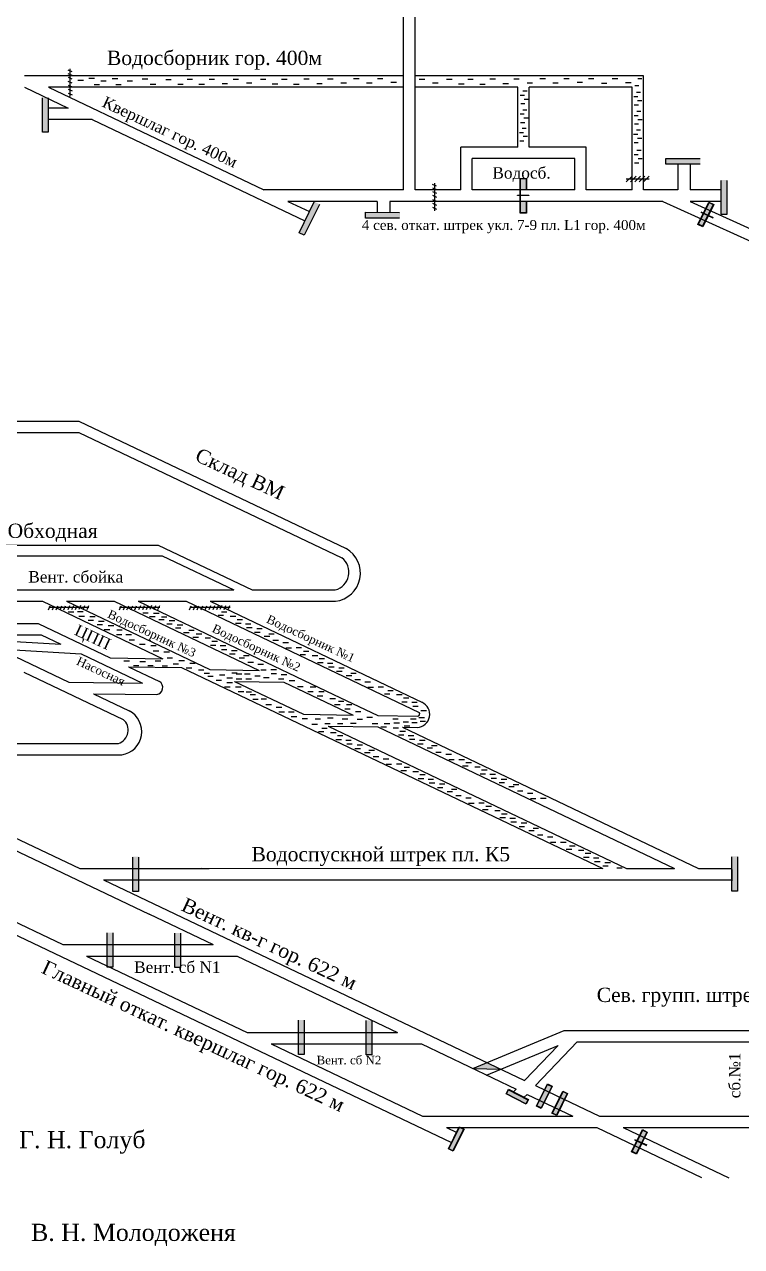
# Model space of a CAD drawing. Header units: millimetres. Extents: x -1074 to 155, y -349 to 354.
# Drawn here: x -335.4 to -84.2, y -349.4 to 78.9 of the extents above; entities that cross this region are included whole.
import ezdxf

# ---------------------------------------------------------------- set-up
doc = ezdxf.new("R2010")
doc.units = ezdxf.units.MM
doc.layers.add('Двери', color=7, linetype='Continuous')
doc.layers.add('Перемычки', color=7, linetype='Continuous')
doc.styles.get("Standard").update_dxf_attribs({"font": 'TIMES.TTF', "height": 10})

msp = doc.modelspace()

# ---------------------------------------------------------------- hatches: boundary and pattern name
h = msp.add_hatch(color=256)
h.paths.add_polyline_path([(-158.74, 19.08), (-161.66, 19.08), (-161.66, 18.91), (-158.74, 18.91)])
h.paths.add_polyline_path([(-161.76, 19.08), (-162.7, 19.08), (-162.7, 18.91), (-161.76, 18.91)])
h = msp.add_hatch(color=256)
h.paths.add_polyline_path([(-93.95, 15.79), (-95.63, 16.62), (-99.46, 8.84), (-97.77, 8.02)])
h.paths.add_polyline_path([(-94.12, 15.74), (-95.57, 16.45), (-99.29, 8.9), (-97.83, 8.18)], flags=16)
for color, points in [(256, [(-98.41, 13.23), (-98.47, 13.09), (-96.36, 12.11), (-96.3, 12.24)]), (256, [(-94.23, 11.12), (-94.17, 11.25), (-96.21, 12.2), (-96.27, 12.07)]), (256, [(-173.37, -284.9), (-178.34, -286.97), (-168.52, -287.22)]), (3, [(-165.77, -294.45), (-166.49, -295.82), (-159.73, -299.34), (-159.01, -297.97)]), (256, [(-121.64, -311.82), (-121.7, -311.95), (-119.6, -312.93), (-119.54, -312.8)]), (256, [(-120.63, -312.29), (-120.7, -312.42), (-119.22, -313.11), (-119.16, -312.98)]), (256, [(-117.47, -313.93), (-117.4, -313.8), (-119.45, -312.84), (-119.51, -312.97)])]:
    msp.add_hatch(color=color).paths.add_polyline_path(points)
h = msp.add_hatch(color=256)
h.paths.add_polyline_path([(-165.83, -294.26), (-166.68, -295.88), (-159.67, -299.53), (-158.82, -297.91)])
h.paths.add_polyline_path([(-159.01, -297.97), (-159.73, -299.34), (-166.49, -295.82), (-165.77, -294.45)], flags=16)
h = msp.add_hatch(color=256)
h.paths.add_polyline_path([(-150.51, -293.22), (-152.19, -292.39), (-156.01, -300.17), (-154.33, -301)])
h.paths.add_polyline_path([(-150.67, -293.28), (-152.13, -292.56), (-155.85, -300.11), (-154.39, -300.83)], flags=16)
h = msp.add_hatch(color=256)
h.paths.add_polyline_path([(-145.11, -295.73), (-146.79, -294.9), (-150.62, -302.68), (-148.94, -303.51)])
h.paths.add_polyline_path([(-145.28, -295.78), (-146.73, -295.07), (-150.45, -302.62), (-148.99, -303.34)], flags=16)
h = msp.add_hatch(color=256)
h.paths.add_polyline_path([(-181.39, -308.21), (-183.08, -307.38), (-186.9, -315.16), (-185.22, -315.98)])
h.paths.add_polyline_path([(-181.56, -308.26), (-183.02, -307.55), (-186.74, -315.1), (-185.28, -315.82)], flags=16)
h = msp.add_hatch(color=256)
h.paths.add_polyline_path([(-117.19, -309.25), (-118.87, -308.42), (-122.69, -316.2), (-121.01, -317.03)])
h.paths.add_polyline_path([(-117.35, -309.31), (-118.81, -308.59), (-122.53, -316.14), (-121.07, -316.86)], flags=16)
at = {"layer": 'Двери'}
h = msp.add_hatch(color=256, dxfattribs=at)
h.paths.add_polyline_path([(-159.56, 20.86), (-159.56, 24.96), (-161.76, 24.96), (-161.76, 20.86), (-161.66, 20.86), (-161.66, 24.86), (-159.66, 24.86), (-159.66, 20.86)])
h.paths.add_polyline_path([(-161.66, 16.86), (-161.66, 20.86), (-161.76, 20.86), (-161.76, 16.86)])
h.paths.add_polyline_path([(-159.56, 12.76), (-159.56, 16.86), (-159.66, 16.86), (-159.66, 12.86), (-161.66, 12.86), (-161.66, 16.86), (-161.76, 16.86), (-161.76, 12.76)])
h = msp.add_hatch(color=3, dxfattribs=at)
h.paths.add_polyline_path([(-159.66, 24.86), (-161.66, 24.86), (-161.66, 20.86), (-159.66, 20.86)])
h.paths.add_polyline_path([(-161.66, 12.86), (-159.66, 12.86), (-159.66, 16.86), (-161.66, 16.86)])
at = {"layer": 'Перемычки'}
h = msp.add_hatch(color=256, dxfattribs=at)
h.paths.add_polyline_path([(-326.96, 41.03), (-326.96, 45.13), (-327.06, 45.13), (-327.06, 41.13), (-329.06, 41.13), (-329.06, 45.13), (-329.16, 45.13), (-329.16, 41.03)])
h.paths.add_polyline_path([(-327.06, 45.13), (-326.96, 45.13), (-326.96, 53.23), (-329.16, 53.23), (-329.16, 45.13), (-329.06, 45.13), (-329.06, 53.13), (-327.06, 53.13)])
h = msp.add_hatch(color=3, dxfattribs=at)
h.paths.add_polyline_path([(-329.06, 41.13), (-327.06, 41.13), (-327.06, 45.13), (-329.06, 45.13)])
h.paths.add_polyline_path([(-327.06, 49.13), (-329.06, 49.13), (-329.06, 45.13), (-327.06, 45.13)])
h.paths.add_polyline_path([(-327.06, 49.13), (-327.06, 53.13), (-329.06, 53.13), (-329.06, 49.13)])
h = msp.add_hatch(color=256, dxfattribs=at)
h.paths.add_polyline_path([(-110.77, 29.78), (-106.67, 29.78), (-106.67, 29.88), (-110.67, 29.88), (-110.67, 31.88), (-106.67, 31.88), (-106.67, 31.98), (-110.77, 31.98)])
h.paths.add_polyline_path([(-106.67, 29.88), (-106.67, 29.78), (-98.57, 29.77), (-98.57, 31.97), (-106.67, 31.98), (-106.67, 31.88), (-98.67, 31.87), (-98.67, 29.87)])
h = msp.add_hatch(color=3, dxfattribs=at)
h.paths.add_polyline_path([(-110.67, 31.88), (-110.67, 29.88), (-106.67, 29.88), (-106.67, 31.88)])
h.paths.add_polyline_path([(-102.67, 29.87), (-102.67, 31.87), (-106.67, 31.88), (-106.67, 29.88)])
h.paths.add_polyline_path([(-102.67, 29.87), (-98.67, 29.87), (-98.67, 31.87), (-102.67, 31.87)])
h = msp.add_hatch(color=256, dxfattribs=at)
h.paths.add_polyline_path([(-89.26, 12.14), (-89.26, 16.24), (-89.36, 16.24), (-89.36, 12.24), (-91.36, 12.24), (-91.36, 16.24), (-91.46, 16.24), (-91.46, 12.14)])
h.paths.add_polyline_path([(-89.36, 16.24), (-89.26, 16.24), (-89.26, 24.34), (-91.46, 24.34), (-91.46, 16.24), (-91.36, 16.24), (-91.36, 24.24), (-89.36, 24.24)])
h = msp.add_hatch(color=3, dxfattribs=at)
h.paths.add_polyline_path([(-91.36, 12.24), (-89.36, 12.24), (-89.36, 16.24), (-91.36, 16.24)])
h.paths.add_polyline_path([(-89.36, 20.24), (-91.36, 20.24), (-91.36, 16.24), (-89.36, 16.24)])
h.paths.add_polyline_path([(-89.36, 20.24), (-89.36, 24.24), (-91.36, 24.24), (-91.36, 20.24)])
h = msp.add_hatch(color=256, dxfattribs=at)
h.paths.add_polyline_path([(-237.33, 4.91), (-235.53, 8.59), (-235.62, 8.63), (-237.38, 5.04), (-239.17, 5.92), (-237.41, 9.51), (-237.5, 9.56), (-239.31, 5.87)])
h.paths.add_polyline_path([(-235.62, 8.63), (-235.53, 8.59), (-231.96, 15.86), (-233.94, 16.83), (-237.5, 9.56), (-237.41, 9.51), (-233.89, 16.69), (-232.09, 15.81)])
h = msp.add_hatch(color=3, dxfattribs=at)
h.paths.add_polyline_path([(-239.17, 5.92), (-237.38, 5.04), (-235.62, 8.63), (-237.41, 9.51)])
h.paths.add_polyline_path([(-233.86, 12.22), (-235.65, 13.1), (-237.41, 9.51), (-235.62, 8.63)])
h.paths.add_polyline_path([(-233.86, 12.22), (-232.09, 15.81), (-233.89, 16.69), (-235.65, 13.1)])
h = msp.add_hatch(color=256, dxfattribs=at)
h.paths.add_polyline_path([(-216.06, 10.95), (-211.96, 10.94), (-211.96, 11.04), (-215.96, 11.05), (-215.96, 13.05), (-211.96, 13.04), (-211.96, 13.14), (-216.06, 13.15)])
h.paths.add_polyline_path([(-211.96, 11.04), (-211.96, 10.94), (-203.86, 10.93), (-203.86, 13.13), (-211.96, 13.14), (-211.96, 13.04), (-203.96, 13.03), (-203.96, 11.03)])
h = msp.add_hatch(color=3, dxfattribs=at)
h.paths.add_polyline_path([(-215.96, 13.05), (-215.96, 11.05), (-211.96, 11.04), (-211.96, 13.04)])
h.paths.add_polyline_path([(-207.96, 11.04), (-207.96, 13.04), (-211.96, 13.04), (-211.96, 11.04)])
h.paths.add_polyline_path([(-207.96, 11.04), (-203.96, 11.03), (-203.96, 13.03), (-207.96, 13.04)])
for points in [[(-99.29, 8.9), (-97.83, 8.18), (-94.12, 15.74), (-95.57, 16.45)], [(-155.85, -300.11), (-154.39, -300.83), (-150.67, -293.28), (-152.13, -292.56)], [(-150.45, -302.62), (-148.99, -303.34), (-145.28, -295.78), (-146.73, -295.07)], [(-186.74, -315.1), (-185.28, -315.82), (-181.56, -308.26), (-183.02, -307.55)], [(-122.53, -316.14), (-121.07, -316.86), (-117.35, -309.31), (-118.81, -308.59)]]:
    msp.add_hatch(color=3, dxfattribs=at).paths.add_polyline_path(points)
h = msp.add_hatch(color=256, dxfattribs=at)
h.paths.add_polyline_path([(-295.36, -225.01), (-295.36, -220.91), (-295.46, -220.91), (-295.46, -224.91), (-297.46, -224.91), (-297.46, -220.91), (-297.56, -220.91), (-297.56, -225.01)])
h.paths.add_polyline_path([(-295.46, -220.91), (-295.36, -220.91), (-295.36, -212.81), (-297.56, -212.81), (-297.56, -220.91), (-297.46, -220.91), (-297.46, -212.91), (-295.46, -212.91)])
h = msp.add_hatch(color=3, dxfattribs=at)
h.paths.add_polyline_path([(-297.46, -224.91), (-295.46, -224.91), (-295.46, -220.91), (-297.46, -220.91)])
h.paths.add_polyline_path([(-295.46, -216.91), (-297.46, -216.91), (-297.46, -220.91), (-295.46, -220.91)])
h.paths.add_polyline_path([(-295.46, -216.91), (-295.46, -212.91), (-297.46, -212.91), (-297.46, -216.91)])
h = msp.add_hatch(color=256, dxfattribs=at)
h.paths.add_polyline_path([(-85.54, -224.9), (-85.54, -220.8), (-85.64, -220.8), (-85.64, -224.8), (-87.64, -224.8), (-87.64, -220.8), (-87.74, -220.8), (-87.74, -224.9)])
h.paths.add_polyline_path([(-85.64, -220.8), (-85.54, -220.8), (-85.54, -212.7), (-87.74, -212.7), (-87.74, -220.8), (-87.64, -220.8), (-87.64, -212.8), (-85.64, -212.8)])
h = msp.add_hatch(color=3, dxfattribs=at)
h.paths.add_polyline_path([(-87.64, -224.8), (-85.64, -224.8), (-85.64, -220.8), (-87.64, -220.8)])
h.paths.add_polyline_path([(-85.64, -216.8), (-87.64, -216.8), (-87.64, -220.8), (-85.64, -220.8)])
h.paths.add_polyline_path([(-85.64, -216.8), (-85.64, -212.8), (-87.64, -212.8), (-87.64, -216.8)])
h = msp.add_hatch(color=256, dxfattribs=at)
h.paths.add_polyline_path([(-304.38, -251.58), (-304.38, -247.48), (-304.48, -247.48), (-304.48, -251.48), (-306.48, -251.48), (-306.48, -247.48), (-306.58, -247.48), (-306.58, -251.58)])
h.paths.add_polyline_path([(-304.48, -247.48), (-304.38, -247.48), (-304.38, -239.38), (-306.58, -239.38), (-306.58, -247.48), (-306.48, -247.48), (-306.48, -239.48), (-304.48, -239.48)])
h = msp.add_hatch(color=3, dxfattribs=at)
h.paths.add_polyline_path([(-306.48, -251.48), (-304.48, -251.48), (-304.48, -247.48), (-306.48, -247.48)])
h.paths.add_polyline_path([(-304.48, -243.48), (-306.48, -243.48), (-306.48, -247.48), (-304.48, -247.48)])
h.paths.add_polyline_path([(-304.48, -243.48), (-304.48, -239.48), (-306.48, -239.48), (-306.48, -243.48)])
h = msp.add_hatch(color=256, dxfattribs=at)
h.paths.add_polyline_path([(-280.68, -251.67), (-280.68, -247.57), (-280.78, -247.57), (-280.78, -251.57), (-282.78, -251.57), (-282.78, -247.57), (-282.88, -247.57), (-282.88, -251.67)])
h.paths.add_polyline_path([(-280.78, -247.57), (-280.68, -247.57), (-280.68, -239.47), (-282.88, -239.47), (-282.88, -247.57), (-282.78, -247.57), (-282.78, -239.57), (-280.78, -239.57)])
h = msp.add_hatch(color=3, dxfattribs=at)
h.paths.add_polyline_path([(-282.78, -251.57), (-280.78, -251.57), (-280.78, -247.57), (-282.78, -247.57)])
h.paths.add_polyline_path([(-280.78, -243.57), (-282.78, -243.57), (-282.78, -247.57), (-280.78, -247.57)])
h.paths.add_polyline_path([(-280.78, -243.57), (-280.78, -239.57), (-282.78, -239.57), (-282.78, -243.57)])
h = msp.add_hatch(color=256, dxfattribs=at)
h.paths.add_polyline_path([(-237.26, -282.19), (-237.26, -278.09), (-237.36, -278.09), (-237.36, -282.09), (-239.36, -282.09), (-239.36, -278.09), (-239.46, -278.09), (-239.46, -282.19)])
h.paths.add_polyline_path([(-237.36, -278.09), (-237.26, -278.09), (-237.26, -269.99), (-239.46, -269.99), (-239.46, -278.09), (-239.36, -278.09), (-239.36, -270.09), (-237.36, -270.09)])
h = msp.add_hatch(color=3, dxfattribs=at)
h.paths.add_polyline_path([(-239.36, -282.09), (-237.36, -282.09), (-237.36, -278.09), (-239.36, -278.09)])
h.paths.add_polyline_path([(-237.36, -274.09), (-239.36, -274.09), (-239.36, -278.09), (-237.36, -278.09)])
h.paths.add_polyline_path([(-237.36, -274.09), (-237.36, -270.09), (-239.36, -270.09), (-239.36, -274.09)])
h = msp.add_hatch(color=256, dxfattribs=at)
h.paths.add_polyline_path([(-213.56, -282.29), (-213.56, -278.19), (-213.66, -278.19), (-213.66, -282.19), (-215.66, -282.19), (-215.66, -278.19), (-215.76, -278.19), (-215.76, -282.29)])
h.paths.add_polyline_path([(-213.66, -278.19), (-213.56, -278.19), (-213.56, -270.09), (-215.76, -270.09), (-215.76, -278.19), (-215.66, -278.19), (-215.66, -270.19), (-213.66, -270.19)])
h = msp.add_hatch(color=3, dxfattribs=at)
h.paths.add_polyline_path([(-215.66, -282.19), (-213.66, -282.19), (-213.66, -278.19), (-215.66, -278.19)])
h.paths.add_polyline_path([(-213.66, -274.19), (-215.66, -274.19), (-215.66, -278.19), (-213.66, -278.19)])
h.paths.add_polyline_path([(-213.66, -274.19), (-213.66, -270.19), (-215.66, -270.19), (-215.66, -274.19)])

# ---------------------------------------------------------------- linework, layer by layer
for p, q in [((-202.56, 20.89), (-202.56, 184.03)), ((-198.56, 20.89), (-198.56, 183.2)), ((-202.56, 60.89), (-335.41, 60.89)), ((-320.26, 62.96), (-318.86, 62.35)), ((-320.19, 61.69), (-318.79, 61.08)), ((-320.14, 60.41), (-318.75, 59.8)), ((-319.49, 63.31), (-319.49, 53.67)), ((-312.82, 60.1), (-310.89, 60.1)), ((-118.56, 60.89), (-198.56, 60.89)), ((-118.56, 20.89), (-118.56, 60.89)), ((-335.41, 56.89), (-320.12, 49.6)), ((-202.56, 56.89), (-327.02, 56.89)), ((-327.02, 56.89), (-251.54, 20.89)), ((-320.16, 59.07), (-318.77, 58.46)), ((-320.11, 56.26), (-318.71, 55.65)), ((-320.09, 57.6), (-318.7, 56.99)), ((-316.7, 59.35), (-314.77, 59.35)), ((-311, 57.8), (-309.07, 57.8)), ((-308.7, 59.14), (-306.77, 59.14)), ((-304.68, 59.91), (-302.75, 59.91)), ((-303.43, 57.8), (-301.51, 57.8)), ((-299.48, 59.14), (-297.56, 59.14)), ((-294.12, 59.81), (-292.19, 59.81)), ((-291.34, 57.99), (-289.41, 57.99)), ((-285.88, 59.61), (-283.95, 59.61)), ((-281.7, 57.98), (-279.77, 57.98)), ((-278.44, 59.66), (-276.52, 59.66)), ((-274.28, 57.92), (-272.35, 57.92)), ((-270.7, 59.7), (-268.77, 59.7)), ((-266.16, 58.15), (-264.23, 58.15)), ((-262.34, 59.7), (-260.42, 59.7)), ((-257.66, 58.39), (-255.74, 58.39)), ((-252.75, 59.69), (-250.82, 59.69)), ((-248.57, 58.06), (-246.64, 58.06)), ((-245.31, 59.74), (-243.38, 59.74)), ((-241.14, 57.99), (-239.22, 57.99)), ((-237.56, 59.78), (-235.64, 59.78)), ((-233.03, 58.23), (-231.1, 58.23)), ((-229.21, 59.78), (-227.28, 59.78)), ((-224.53, 58.47), (-222.6, 58.47)), ((-220.08, 59.94), (-218.15, 59.94)), ((-215.54, 58.39), (-213.62, 58.39)), ((-211.72, 59.94), (-209.8, 59.94)), ((-207.04, 58.62), (-205.12, 58.62)), ((-162.56, 56.89), (-198.56, 56.89)), ((-197.11, 59.72), (-195.19, 59.72)), ((-192.43, 58.41), (-190.51, 58.41)), ((-187.52, 59.7), (-185.59, 59.7)), ((-183.34, 58.08), (-181.41, 58.08)), ((-180.08, 59.75), (-178.16, 59.75)), ((-175.92, 58.01), (-173.99, 58.01)), ((-172.34, 59.8), (-170.41, 59.8)), ((-167.8, 58.25), (-165.87, 58.25)), ((-163.98, 59.8), (-162.06, 59.8)), ((-162.56, 35.89), (-162.56, 56.89)), ((-159.3, 58.48), (-157.38, 58.48)), ((-122.56, 56.89), (-158.56, 56.89)), ((-158.56, 35.89), (-158.56, 56.89)), ((-154.85, 59.96), (-152.92, 59.96)), ((-150.31, 58.41), (-148.39, 58.41)), ((-146.5, 59.96), (-144.57, 59.96)), ((-141.82, 58.64), (-139.89, 58.64)), ((-137.81, 59.89), (-135.89, 59.89)), ((-133.28, 58.34), (-131.35, 58.34)), ((-129.46, 59.89), (-127.53, 59.89)), ((-124.78, 58.58), (-122.85, 58.58)), ((-122.56, 20.89), (-122.56, 56.89)), ((-121.62, 57.52), (-120.16, 57.52)), ((-120.56, 59.89), (-119.1, 59.89)), ((-320.11, 54.86), (-318.71, 54.25)), ((-161.7, 54.11), (-160.24, 54.11)), ((-160.75, 55.62), (-159.29, 55.62)), ((-160.34, 52.71), (-158.88, 52.71)), ((-121.95, 53.68), (-120.49, 53.68)), ((-120.99, 55.19), (-119.53, 55.19)), ((-120.59, 52.28), (-119.13, 52.28)), ((-320.12, 49.6), (-326.99, 49.6)), ((-161.76, 47.51), (-160.3, 47.51)), ((-161.55, 51.18), (-160.09, 51.18)), ((-160.81, 49.02), (-159.35, 49.02)), ((-121.8, 50.75), (-120.34, 50.75)), ((-120.9, 48.46), (-119.43, 48.46)), ((-311.73, 45.6), (-327.06, 45.6)), ((-311.73, 45.6), (-237.16, 10.03)), ((-161.61, 44.58), (-160.15, 44.58)), ((-160.4, 46.11), (-158.94, 46.11)), ((-121.85, 46.95), (-120.39, 46.95)), ((-121.7, 44.02), (-120.24, 44.02)), ((-120.49, 45.55), (-119.03, 45.55)), ((-162.01, 41.08), (-160.55, 41.08)), ((-161.06, 42.59), (-159.6, 42.59)), ((-160.65, 39.68), (-159.19, 39.68)), ((-121.99, 40.4), (-120.53, 40.4)), ((-121.04, 41.9), (-119.58, 41.9)), ((-120.63, 39), (-119.17, 39)), ((-182.56, 20.89), (-182.56, 35.89)), ((-162.56, 35.89), (-182.56, 35.89)), ((-161.87, 38.15), (-160.4, 38.15)), ((-138.56, 35.89), (-158.56, 35.89)), ((-138.56, 20.89), (-138.56, 35.89)), ((-121.84, 37.47), (-120.38, 37.47)), ((-120.86, 34.86), (-119.4, 34.86)), ((-178.56, 20.89), (-178.56, 31.89)), ((-142.56, 31.89), (-178.56, 31.89)), ((-142.56, 20.89), (-142.56, 31.89)), ((-121.81, 33.36), (-120.35, 33.36)), ((-121.67, 30.43), (-120.2, 30.43)), ((-120.45, 31.95), (-118.99, 31.95)), ((-106.5, 29.88), (-106.5, 20.89)), ((-102.13, 29.87), (-102.13, 20.89)), ((-192.57, 22.91), (-191.18, 22.3)), ((-192.5, 21.63), (-191.11, 21.02)), ((-191.8, 23.26), (-191.8, 13.61)), ((-202.56, 20.89), (-251.54, 20.89)), ((-182.56, 20.89), (-198.56, 20.89)), ((-192.48, 19.02), (-191.08, 18.41)), ((-192.46, 20.36), (-191.06, 19.75)), ((-192.41, 17.54), (-191.01, 16.93)), ((-142.56, 20.89), (-178.56, 20.89)), ((-122.56, 20.89), (-138.56, 20.89)), ((-106.5, 20.89), (-118.56, 20.89)), ((-91.36, 20.89), (-102.13, 20.89)), ((-243.15, 16.89), (-235.57, 13.28)), ((-211.79, 16.89), (-243.15, 16.89)), ((-211.79, 16.89), (-211.79, 13.04)), ((-111.77, 16.89), (-207.43, 16.89)), ((-207.43, 16.89), (-207.43, 13.04)), ((-192.42, 16.2), (-191.03, 15.59)), ((-192.42, 14.81), (-191.03, 14.2)), ((-111.77, 16.89), (-60.81, -6.36)), ((-102.13, 16.89), (-56.81, -3.79)), ((-91.36, 16.89), (-102.13, 16.89)), ((-426.56, -60.15), (-316.3, -60.15)), ((-426.56, -64.15), (-316.3, -64.15)), ((-316.3, -60.15), (-222.69, -104.8)), ((-316.3, -64.15), (-224.24, -108.06)), ((-371.77, -103.56), (-288.55, -103.57)), ((-288.55, -103.57), (-255.65, -119.26)), ((-370.32, -107.3), (-287.15, -107.31)), ((-287.15, -107.31), (-262.1, -119.26)), ((-345.27, -119.24), (-262.1, -119.26)), ((-345.27, -119.24), (-295.08, -119.25)), ((-255.65, -119.26), (-226.51, -119.26)), ((-379.25, -123.24), (-329.09, -123.25)), ((-333.05, -123.25), (-329.09, -123.25)), ((-329.09, -123.25), (-286.88, -143.38)), ((-320.7, -123.25), (-270.49, -147.2)), ((-320.7, -123.25), (-303.93, -123.25)), ((-303.93, -123.25), (-253.14, -147.47)), ((-295.54, -123.25), (-227.14, -155.87)), ((-295.54, -123.25), (-278.76, -123.25)), ((-278.76, -123.25), (-197.09, -162.2)), ((-270.37, -123.25), (-195.96, -158.74)), ((-270.37, -123.25), (-226.42, -123.26)), ((-326.49, -124.94), (-327.1, -126.33)), ((-312.82, -125.47), (-326.91, -125.48)), ((-325.1, -124.94), (-325.71, -126.33)), ((-323.83, -124.94), (-324.43, -126.33)), ((-322.43, -124.94), (-323.04, -126.33)), ((-321.09, -124.95), (-321.7, -126.35)), ((-319.62, -124.88), (-320.23, -126.28)), ((-320.06, -126.98), (-318.14, -126.98)), ((-318.28, -124.9), (-318.89, -126.3)), ((-317, -124.86), (-317.61, -126.25)), ((-316.8, -126.85), (-314.88, -126.85)), ((-315.73, -124.79), (-316.34, -126.18)), ((-316.32, -128.44), (-314.39, -128.44)), ((-314.35, -124.8), (-314.96, -126.2)), ((-312.96, -124.8), (-313.57, -126.2)), ((-301.66, -124.94), (-302.27, -126.33)), ((-287.99, -125.47), (-302.08, -125.48)), ((-300.26, -124.94), (-300.87, -126.33)), ((-298.99, -124.94), (-299.6, -126.33)), ((-297.6, -124.94), (-298.21, -126.33)), ((-296.26, -124.95), (-296.87, -126.35)), ((-294.79, -124.88), (-295.4, -126.28)), ((-293.45, -124.9), (-294.06, -126.3)), ((-293.99, -127.28), (-292.06, -127.28)), ((-292.17, -124.86), (-292.78, -126.25)), ((-290.9, -124.79), (-291.51, -126.18)), ((-290.14, -127.48), (-288.21, -127.48)), ((-289.52, -124.8), (-290.13, -126.2)), ((-288.13, -124.8), (-288.74, -126.2)), ((-277.06, -124.94), (-277.67, -126.33)), ((-263.39, -125.47), (-277.48, -125.48)), ((-275.67, -124.94), (-276.27, -126.33)), ((-274.39, -124.94), (-275, -126.33)), ((-273, -124.94), (-273.61, -126.33)), ((-271.66, -124.95), (-272.27, -126.35)), ((-270.19, -124.88), (-270.8, -126.28)), ((-268.85, -124.9), (-269.46, -126.3)), ((-267.57, -124.86), (-268.18, -126.25)), ((-267.55, -128.13), (-265.62, -128.13)), ((-266.3, -124.79), (-266.91, -126.18)), ((-266.4, -126.99), (-264.47, -126.99)), ((-264.92, -124.8), (-265.53, -126.2)), ((-263.53, -124.8), (-264.14, -126.2)), ((-263.29, -128.47), (-261.37, -128.47)), ((-426.56, -132.09), (-322.64, -138.33)), ((-362.87, -131.05), (-330.63, -131.05)), ((-330.63, -131.05), (-305.41, -143.08)), ((-313.12, -129.93), (-311.2, -129.93)), ((-312.51, -128.58), (-310.59, -128.58)), ((-309.95, -131.42), (-308.02, -131.42)), ((-309.41, -130.2), (-307.48, -130.2)), ((-306.03, -131.69), (-304.1, -131.69)), ((-291.55, -128.59), (-289.62, -128.59)), ((-288.38, -129.64), (-286.46, -129.64)), ((-287.44, -128.7), (-285.51, -128.7)), ((-285.55, -131.19), (-283.62, -131.19)), ((-284.67, -130.05), (-282.74, -130.05)), ((-282.51, -132.61), (-280.58, -132.61)), ((-281.9, -131.46), (-279.97, -131.46)), ((-261.45, -130.94), (-259.52, -130.94)), ((-260.91, -129.59), (-258.98, -129.59)), ((-258, -131.14), (-256.07, -131.14)), ((-257.6, -132.49), (-255.67, -132.49)), ((-426.56, -135.05), (-315.55, -141.71)), ((-354.48, -135.05), (-329.5, -135.05)), ((-329.5, -135.05), (-322.64, -138.33)), ((-307.45, -133.11), (-305.52, -133.11)), ((-303.19, -134.93), (-301.27, -134.93)), ((-303.06, -133.31), (-301.13, -133.31)), ((-299.88, -134.86), (-297.96, -134.86)), ((-298.73, -136.75), (-296.81, -136.75)), ((-279.67, -134.23), (-277.74, -134.23)), ((-277.84, -133.35), (-275.92, -133.35)), ((-276.36, -135.78), (-274.43, -135.78)), ((-275.21, -134.64), (-273.28, -134.64)), ((-272.1, -136.12), (-270.18, -136.12)), ((-254.76, -134.04), (-252.83, -134.04)), ((-254.02, -132.83), (-252.09, -132.83)), ((-251.38, -135.46), (-249.45, -135.46)), ((-249.83, -134.65), (-247.9, -134.65)), ((-248.34, -136.94), (-246.41, -136.94)), ((-344.13, -139.99), (-319.85, -151.57)), ((-295.08, -138.31), (-293.15, -138.31)), ((-291.16, -138.71), (-289.23, -138.71)), ((-290.28, -140.67), (-288.35, -140.67)), ((-286.56, -140.94), (-284.64, -140.94)), ((-270.26, -138.59), (-268.33, -138.59)), ((-269.71, -137.24), (-267.79, -137.24)), ((-266.81, -138.79), (-264.88, -138.79)), ((-266.4, -140.14), (-264.48, -140.14)), ((-262.82, -140.48), (-260.9, -140.48)), ((-244.83, -137.69), (-242.9, -137.69)), ((-243.81, -139.58), (-241.89, -139.58)), ((-240.23, -139.51), (-238.31, -139.51)), ((-237.68, -140.75), (-235.75, -140.75)), ((-315.55, -141.71), (-294.01, -151.98)), ((-305.41, -143.08), (-286.88, -143.38)), ((-300.55, -144.11), (-298.62, -144.11)), ((-294.94, -144.38), (-293.01, -144.38)), ((-289.6, -144.11), (-287.68, -144.11)), ((-285.42, -143.03), (-283.49, -143.03)), ((-283.32, -145.19), (-281.39, -145.19)), ((-281.29, -143.98), (-279.37, -143.98)), ((-277.51, -144.99), (-275.59, -144.99)), ((-263.57, -141.69), (-261.64, -141.69)), ((-260.19, -143.11), (-258.26, -143.11)), ((-258.64, -142.3), (-256.71, -142.3)), ((-257.15, -144.59), (-255.22, -144.59)), ((-253.64, -145.34), (-251.71, -145.34)), ((-238.83, -141.89), (-236.9, -141.89)), ((-234.57, -142.23), (-232.64, -142.23)), ((-232.72, -144.7), (-230.8, -144.7)), ((-232.18, -143.35), (-230.26, -143.35)), ((-229.28, -144.9), (-227.35, -144.9)), ((-335.6, -148.06), (-300.78, -164.66)), ((-298.9, -146.19), (-288.05, -151.37)), ((-298.9, -146.19), (-280.37, -146.48)), ((-297.24, -145.73), (-295.31, -145.73)), ((-292.24, -145.8), (-290.31, -145.8)), ((-287.17, -145.94), (-285.25, -145.94)), ((-280.37, -146.48), (-132.82, -216.86)), ((-278.73, -146.54), (-276.8, -146.54)), ((-274.44, -147.29), (-272.52, -147.29)), ((-272.48, -148.51), (-270.56, -148.51)), ((-271.2, -149.52), (-269.27, -149.52)), ((-270.49, -147.2), (-253.14, -147.47)), ((-267.08, -148.98), (-265.15, -148.98)), ((-262.76, -148.37), (-260.83, -148.37)), ((-261.2, -148.65), (-259.28, -148.65)), ((-258.3, -148.65), (-256.37, -148.65)), ((-254.72, -149.39), (-252.79, -149.39)), ((-252.62, -147.23), (-250.7, -147.23)), ((-249.04, -147.16), (-247.12, -147.16)), ((-248.98, -148.58), (-247.05, -148.58)), ((-245.46, -148.91), (-243.54, -148.91)), ((-228.87, -146.25), (-226.95, -146.25)), ((-226.04, -147.8), (-224.11, -147.8)), ((-225.29, -146.59), (-223.37, -146.59)), ((-222.66, -149.22), (-220.73, -149.22)), ((-221.1, -148.41), (-219.18, -148.41)), ((-319.85, -151.57), (-294.01, -151.98)), ((-268.3, -150.87), (-266.37, -150.87)), ((-265.27, -153.29), (-263.34, -153.29)), ((-264.45, -150.06), (-262.52, -150.06)), ((-264.45, -151.68), (-262.52, -151.68)), ((-261.84, -151.32), (-244.49, -151.6)), ((-261.84, -151.32), (-237.63, -162.87)), ((-261.42, -153.29), (-259.49, -153.29)), ((-261.2, -150.4), (-259.28, -150.4)), ((-257.83, -150.47), (-255.9, -150.47)), ((-251.61, -149.99), (-249.68, -149.99)), ((-246.41, -150.47), (-244.48, -150.47)), ((-244.49, -151.6), (-220.28, -163.14)), ((-242.61, -151.08), (-240.68, -151.08)), ((-239.72, -153.12), (-237.79, -153.12)), ((-235.29, -153.21), (-233.36, -153.21)), ((-219.62, -150.7), (-217.69, -150.7)), ((-216.11, -151.45), (-214.18, -151.45)), ((-215.09, -153.34), (-213.17, -153.34)), ((-211.51, -153.27), (-209.59, -153.27)), ((-311.18, -155.7), (-289.04, -155.96)), ((-311.18, -155.7), (-298.7, -161.66)), ((-260.53, -154.83), (-258.6, -154.83)), ((-257.74, -154.95), (-255.81, -154.95)), ((-256.34, -155.89), (-254.41, -155.89)), ((-255.42, -157.57), (-253.49, -157.57)), ((-252.52, -157.42), (-250.59, -157.42)), ((-236.14, -154.91), (-234.21, -154.91)), ((-232.82, -156.35), (-230.89, -156.35)), ((-232.31, -154.91), (-230.38, -154.91)), ((-228.39, -157.29), (-226.47, -157.29)), ((-227.14, -155.87), (-211.6, -163.28)), ((-225.41, -158.31), (-223.49, -158.31)), ((-209.3, -155.64), (-207.38, -155.64)), ((-208.15, -154.49), (-206.23, -154.49)), ((-205.05, -155.98), (-203.12, -155.98)), ((-203.2, -158.44), (-201.27, -158.44)), ((-202.66, -157.09), (-200.73, -157.09)), ((-250.84, -159.4), (-248.91, -159.4)), ((-247.17, -160.32), (-245.24, -160.32)), ((-246.25, -162), (-244.32, -162)), ((-242.89, -162), (-240.96, -162)), ((-226.78, -159.42), (-224.85, -159.42)), ((-223.2, -160.95), (-221.28, -160.95)), ((-222.61, -159.42), (-220.68, -159.42)), ((-219.46, -161.88), (-217.53, -161.88)), ((-199.75, -158.64), (-197.83, -158.64)), ((-199.35, -159.99), (-197.42, -159.99)), ((-196.51, -161.55), (-194.59, -161.55)), ((-241.97, -163.68), (-240.04, -163.68)), ((-238.17, -164.34), (-236.25, -164.34)), ((-237.63, -162.87), (-220.28, -163.14)), ((-234.71, -166.31), (-232.78, -166.31)), ((-233.57, -164.4), (-231.65, -164.4)), ((-230.23, -166.13), (-228.3, -166.13)), ((-229.21, -164.1), (-227.29, -164.1)), ((-228.98, -166.99), (-211.63, -167.27)), ((-228.98, -166.99), (-124.43, -216.86)), ((-225.75, -166.07), (-223.82, -166.07)), ((-224.07, -164.4), (-222.15, -164.4)), ((-221.16, -165.94), (-219.23, -165.94)), ((-218.86, -164.52), (-216.93, -164.52)), ((-215.46, -163.84), (-213.53, -163.84)), ((-213.58, -166.14), (-211.66, -166.14)), ((-211.6, -163.28), (-197.71, -163.5)), ((-209.35, -166.13), (-207.43, -166.13)), ((-206.4, -164.48), (-204.47, -164.48)), ((-205.99, -165.83), (-204.07, -165.83)), ((-202.77, -165.53), (-200.84, -165.53)), ((-202.36, -166.88), (-200.44, -166.88)), ((-200.12, -164.42), (-198.2, -164.42)), ((-199.72, -165.77), (-197.79, -165.77)), ((-197.23, -163.93), (-195.31, -163.93)), ((-196.83, -165.28), (-194.9, -165.28)), ((-232.42, -168.89), (-230.49, -168.89)), ((-231.27, -167.75), (-229.34, -167.75)), ((-228.16, -169.23), (-226.24, -169.23)), ((-225.77, -170.35), (-223.85, -170.35)), ((-211.63, -167.27), (-107.65, -216.86)), ((-210.5, -167.28), (-208.58, -167.28)), ((-206.25, -167.62), (-204.32, -167.62)), ((-204.4, -170.08), (-202.47, -170.08)), ((-203.86, -168.73), (-201.93, -168.73)), ((-202.95, -167.41), (-197.76, -167.49)), ((-202.95, -167.41), (-99.27, -216.86)), ((-200.95, -170.28), (-199.03, -170.28)), ((-348.34, -173.07), (-302.48, -173.07)), ((-226.31, -171.7), (-224.39, -171.7)), ((-222.87, -171.9), (-220.94, -171.9)), ((-222.46, -173.25), (-220.54, -173.25)), ((-219.63, -174.8), (-217.7, -174.8)), ((-218.88, -173.59), (-216.96, -173.59)), ((-214.7, -175.41), (-212.77, -175.41)), ((-200.55, -171.63), (-198.62, -171.63)), ((-197.71, -173.19), (-195.78, -173.19)), ((-196.97, -171.97), (-195.04, -171.97)), ((-194.33, -174.6), (-192.41, -174.6)), ((-192.78, -173.79), (-190.85, -173.79)), ((-359.81, -177.07), (-301.31, -177.07)), ((-216.25, -176.22), (-214.32, -176.22)), ((-213.21, -177.7), (-211.28, -177.7)), ((-209.7, -178.45), (-207.77, -178.45)), ((-191.29, -176.09), (-189.37, -176.09)), ((-187.78, -176.83), (-185.85, -176.83)), ((-186.77, -178.72), (-184.84, -178.72)), ((-183.19, -178.65), (-181.26, -178.65)), ((-180.76, -179.75), (-178.83, -179.75)), ((-208.68, -180.34), (-206.76, -180.34)), ((-205.1, -180.27), (-203.18, -180.27)), ((-203.54, -182.56), (-201.62, -182.56)), ((-202.39, -181.41), (-200.47, -181.41)), ((-199.29, -182.9), (-197.36, -182.9)), ((-196.9, -184.01), (-194.97, -184.01)), ((-181.91, -180.9), (-179.98, -180.9)), ((-177.65, -181.24), (-175.72, -181.24)), ((-175.8, -183.7), (-173.88, -183.7)), ((-175.26, -182.35), (-173.34, -182.35)), ((-172.36, -183.9), (-170.43, -183.9)), ((-197.44, -185.36), (-195.51, -185.36)), ((-193.99, -185.57), (-192.07, -185.57)), ((-193.59, -186.92), (-191.66, -186.92)), ((-190.01, -187.25), (-188.08, -187.25)), ((-171.95, -185.25), (-170.03, -185.25)), ((-169.12, -186.8), (-167.19, -186.8)), ((-168.37, -185.59), (-166.45, -185.59)), ((-165.74, -188.22), (-163.81, -188.22)), ((-164.18, -187.41), (-162.26, -187.41)), ((-190.75, -188.47), (-188.83, -188.47)), ((-187.37, -189.89), (-185.45, -189.89)), ((-185.82, -189.08), (-183.89, -189.08)), ((-184.33, -191.37), (-182.41, -191.37)), ((-180.82, -192.11), (-178.9, -192.11)), ((-162.7, -189.71), (-160.77, -189.71)), ((-159.19, -190.45), (-157.26, -190.45)), ((-158.17, -192.34), (-156.25, -192.34)), ((-154.59, -192.27), (-152.67, -192.27)), ((-368.46, -196.29), (-291.7, -232.9)), ((-179.81, -194), (-177.88, -194)), ((-176.23, -193.94), (-174.3, -193.94)), ((-174.91, -196.24), (-172.98, -196.24)), ((-173.76, -195.1), (-171.83, -195.1)), ((-170.65, -196.58), (-168.73, -196.58)), ((-168.81, -199.05), (-166.88, -199.05)), ((-168.27, -197.7), (-166.34, -197.7)), ((-165.36, -199.25), (-163.43, -199.25)), ((-164.96, -200.6), (-163.03, -200.6)), ((-161.38, -200.94), (-159.45, -200.94)), ((-343.74, -203.65), (-316.06, -216.86)), ((-162.12, -202.15), (-160.19, -202.15)), ((-158.74, -203.57), (-156.81, -203.57)), ((-157.19, -202.76), (-155.26, -202.76)), ((-155.7, -205.05), (-153.77, -205.05)), ((-152.19, -205.8), (-150.26, -205.8)), ((-151.17, -207.69), (-149.25, -207.69)), ((-147.59, -207.62), (-145.67, -207.62)), ((-144.46, -208.97), (-142.53, -208.97)), ((-145.6, -210.11), (-143.68, -210.11)), ((-141.35, -210.45), (-139.42, -210.45)), ((-139.5, -212.92), (-137.58, -212.92)), ((-138.96, -211.57), (-137.04, -211.57)), ((-136.06, -213.12), (-134.13, -213.12)), ((-316.06, -216.86), (-270.67, -216.86)), ((-273.22, -216.82), (-132.82, -216.86)), ((-135.65, -214.47), (-133.73, -214.47)), ((-132.81, -216.02), (-130.89, -216.02)), ((-132.07, -214.81), (-130.14, -214.81)), ((-127.88, -216.63), (-125.96, -216.63)), ((-124.43, -216.86), (-107.65, -216.86)), ((-99.27, -216.86), (-87.64, -216.86)), ((-87.64, -217.21), (-87.64, -221.21)), ((-307.67, -220.86), (-87.64, -220.86)), ((-307.67, -220.86), (-160.19, -291.19)), ((-87.64, -221.21), (-87.64, -221.21)), ((-350.64, -234.36), (-185.84, -312.96)), ((-344.58, -232.82), (-322, -243.59)), ((-291.88, -232.82), (-269.3, -243.59)), ((-322, -243.59), (-269.3, -243.59)), ((-313.62, -247.59), (-260.91, -247.59)), ((-313.62, -247.59), (-257.42, -274.39)), ((-260.91, -247.59), (-204.71, -274.39)), ((-178.34, -286.97), (-146.33, -273.69)), ((-146.33, -273.69), (-92.83, -273.69)), ((-92.83, -273.69), (-79.2, -273.69)), ((-257.42, -274.39), (-204.71, -274.39)), ((-156.39, -293), (-141.77, -277.69)), ((-141.77, -277.69), (-79.11, -277.69)), ((-249.03, -278.39), (-196.33, -278.39)), ((-249.03, -278.39), (-195.98, -303.69)), ((-196.33, -278.39), (-163.1, -294.23)), ((-173.49, -289.28), (-148.46, -278.9)), ((-160.19, -291.19), (-148.46, -278.9)), ((-178.34, -286.97), (-168.52, -287.22)), ((-164.05, -295.22), (-163.1, -294.23)), ((-156.39, -293), (-149.08, -296.49)), ((-160.3, -297.09), (-159.3, -296.05)), ((-159.3, -296.05), (-143.28, -303.69)), ((-149.08, -296.49), (-133.99, -303.69)), ((-195.98, -303.69), (-143.28, -303.69)), ((-133.99, -303.69), (-79.11, -303.69)), ((-187.6, -307.69), (-183.95, -309.43)), ((-187.6, -307.69), (-134.89, -307.69)), ((-134.89, -307.69), (-98.17, -325.2)), ((-125.6, -307.69), (-71.99, -307.69)), ((-125.6, -307.69), (-88.58, -325.34))]:
    msp.add_line(p, q)
at = {"color": 7}
for points in [[(-124.56, 23.73), (-122.56, 25.73)], [(-123.06, 23.73), (-121.06, 25.73)], [(-121.56, 23.73), (-119.56, 25.73)], [(-120.06, 23.73), (-118.06, 25.73)], [(-118.56, 23.73), (-116.56, 25.73)], [(-124.56, 24.73), (-116.56, 24.73)]]:
    msp.add_lwpolyline(points, dxfattribs=at)
for points in [[(-162.7, 19.08), (-158.74, 19.08), (-158.74, 18.91), (-162.7, 18.91)], [(-93.95, 15.79), (-97.77, 8.02), (-99.46, 8.84), (-95.63, 16.62)], [(-94.12, 15.74), (-97.83, 8.18), (-99.29, 8.9), (-95.57, 16.45)], [(-165.83, -294.26), (-158.82, -297.91), (-159.67, -299.53), (-166.68, -295.88)], [(-165.77, -294.45), (-159.01, -297.97), (-159.73, -299.34), (-166.49, -295.82)], [(-150.51, -293.22), (-154.33, -301), (-156.01, -300.17), (-152.19, -292.39)], [(-150.67, -293.28), (-154.39, -300.83), (-155.85, -300.11), (-152.13, -292.56)], [(-145.11, -295.73), (-148.94, -303.51), (-150.62, -302.68), (-146.79, -294.9)], [(-145.28, -295.78), (-148.99, -303.34), (-150.45, -302.62), (-146.73, -295.07)], [(-181.39, -308.21), (-185.22, -315.98), (-186.9, -315.16), (-183.08, -307.38)], [(-181.56, -308.26), (-185.28, -315.82), (-186.74, -315.1), (-183.02, -307.55)], [(-117.19, -309.25), (-121.01, -317.03), (-122.69, -316.2), (-118.87, -308.42)], [(-117.35, -309.31), (-121.07, -316.86), (-122.53, -316.14), (-118.81, -308.59)]]:
    msp.add_lwpolyline(points, close=True)
for centre, radius, start, end in [((-227.62, -113.41), 9.92, 276.9744, 60.1655), ((-228.04, -113.12), 6.33, 284.0329, 53.0522), ((-289.5, -153.46), 2.55, 280.4086, 55.1796), ((-302.57, -168.93), 8.24, 278.7768, 62.0091), ((-198.04, -162.87), 4.62, 273.3997, 65.6596), ((-197.7, -162.71), 0.791, 269.0903, 39.9148), ((-304.04, -168.38), 4.95, 288.4962, 48.7743)]:
    msp.add_arc(centre, radius, start, end)
at = {"layer": 'Двери'}
for p, q in [((-98.46, 13.09), (-94.23, 11.12)), ((-98.41, 13.23), (-94.17, 11.25)), ((-121.7, -311.95), (-117.46, -313.93)), ((-121.64, -311.82), (-117.4, -313.8))]:
    msp.add_line(p, q, dxfattribs=at)
for points in [[(-159.56, 16.86), (-159.56, 12.76), (-161.76, 12.76), (-161.76, 24.96), (-159.56, 24.96), (-159.56, 20.86)], [(-159.66, 16.86), (-159.66, 12.86), (-161.66, 12.86), (-161.66, 24.86), (-159.66, 24.86), (-159.66, 20.86)]]:
    msp.add_lwpolyline(points, dxfattribs=at)
at = {"layer": 'Перемычки'}
for points in [[(-327.06, 53.13), (-327.06, 41.13), (-329.06, 41.13), (-329.06, 53.13)], [(-98.67, 29.87), (-110.67, 29.88), (-110.67, 31.88), (-98.67, 31.87)], [(-89.36, 24.24), (-89.36, 12.24), (-91.36, 12.24), (-91.36, 24.24)], [(-232.09, 15.81), (-237.38, 5.04), (-239.17, 5.92), (-233.89, 16.69)], [(-203.96, 11.03), (-215.96, 11.05), (-215.96, 13.05), (-203.96, 13.03)], [(-295.46, -212.91), (-295.46, -224.91), (-297.46, -224.91), (-297.46, -212.91)], [(-85.64, -212.8), (-85.64, -224.8), (-87.64, -224.8), (-87.64, -212.8)], [(-304.48, -239.48), (-304.48, -251.48), (-306.48, -251.48), (-306.48, -239.48)], [(-280.78, -239.57), (-280.78, -251.57), (-282.78, -251.57), (-282.78, -239.57)], [(-237.36, -270.09), (-237.36, -282.09), (-239.36, -282.09), (-239.36, -270.09)], [(-213.66, -270.19), (-213.66, -282.19), (-215.66, -282.19), (-215.66, -270.19)]]:
    msp.add_lwpolyline(points, dxfattribs=at)

# ---------------------------------------------------------------- texts
for s, height, p in [('Водосборник гор. 400м', 5, (-306.51, 64.68)), ('Водосб.', 4, (-171.47, 24.87)), ('4 сев. откат. штрек укл. 7-9 пл. L1 гор. 400м', 3.5, (-217.22, 6.86)), ('Обходная', 5, (-341.31, -101.04)), ('Водоспускной штрек пл. К5', 5, (-255.85, -214.38)), ('Вент. сб N1', 4, (-296.97, -253.47)), ('Сев. групп. штрек пл. L1 гор. 622 м', 5, (-134.92, -263.69)), ('Вент. сб N2', 3, (-233.07, -285.55)), ('Начальник участка ДУ                                      Г. Н. Голуб', 6, (-511.93, -314.92)), ('Начальник участка ВТБ                                      В. Н. Молодоженя', 6, (-511.93, -347.42))]:
    msp.add_text(s, height=height).set_placement(p)
for s, height, rotation, p in [('Квершлаг гор. 400м', 4, 335, (-308.55, 50.24)), ('Склад ВМ', 5, 335, (-276.05, -73.81)), ('Водосборник №3', 3, 335, (-306.57, -128.81)), ('Водосборник №1', 3, 335, (-250.91, -130.58)), ('ЦПП', 4, 335, (-318.24, -134.85)), ('Водосборник №2', 3, 335, (-269.96, -133.85)), ('Насосная', 3, 335, (-317.48, -145.29)), ('сб.№1', 4, 90, (-84.6, -297.43))]:
    msp.add_text(s, height=height, rotation=rotation).set_placement(p)
at = {"color": 7}
msp.add_text('Вент. сбойка', height=4, dxfattribs=at).set_placement((-334.06, -116.69))
for s, p in [('Вент. кв-г гор. 622 м', (-280.88, -231.45)), ('Главный откат. квершлаг гор. 622 м', (-329.86, -253.33))]:
    msp.add_text(s, height=5, rotation=335, dxfattribs=at).set_placement(p)

doc.saveas('drawing.dxf')
